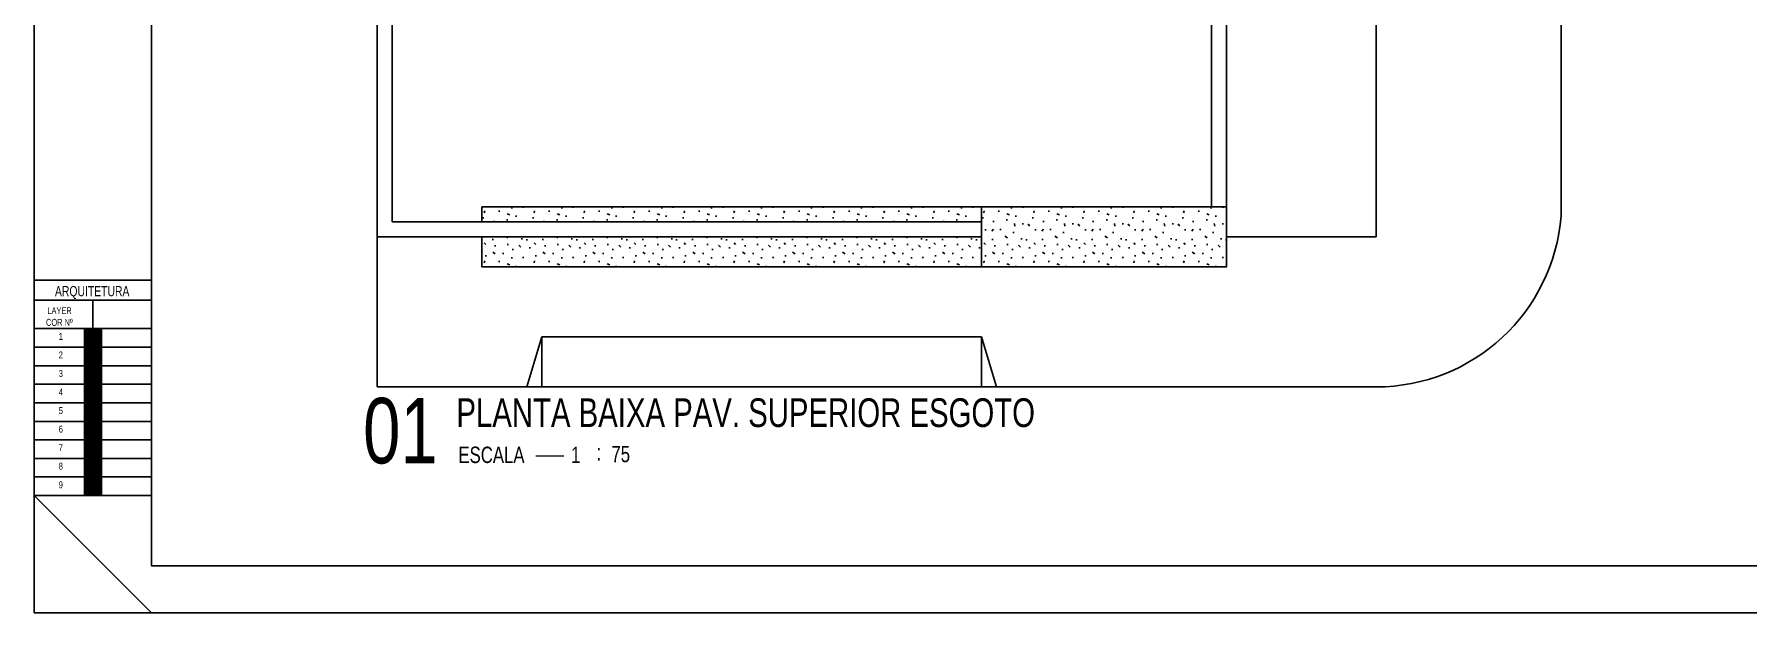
# Model space of a CAD drawing. Header units: millimetres. Extents: x 2502 to 4311, y 2007 to 3121.
# Drawn here: x 2502 to 3188, y 2007 to 2239 of the extents above; entities that cross this region are included whole.
import ezdxf
from ezdxf.enums import TextEntityAlignment as Align

# ---------------------------------------------------------------- set-up
doc = ezdxf.new("R2010")
doc.units = ezdxf.units.MM
doc.header["$LTSCALE"] = 20
doc.header["$MEASUREMENT"] = 0
doc.linetypes.add('CONTINU', pattern=[0])
doc.layers.get('0').update_dxf_attribs({"linetype": 'CONTINUOUS'})
for name, color, linetype in [('A-PEN-08', 8, 'CONTINUOUS'), ('E-txt-g', 3, 'CONTINUOUS'), ('E-TXT-Y', 2, 'CONTINUOUS'), ("PRANCHA - PROJETU'S", 7, 'CONTINUOUS')]:
    doc.layers.add(name, color=color, linetype=linetype)
doc.layers.add('E-Txt-W', color=7, linetype='CONTINUOUS', lineweight=20)
doc.styles.add('F2', font='swisscl.ttf')
pattern_1 = [(360, (35600.406, -15166.64), (9e-15, 20), [0, -20]), (360, (35602.806, -15169.84), (9e-15, 20), [0, -20]), (360, (35601.806, -15174.64), (9e-15, 20), [0, -20]), (360, (35608.806, -15179.24), (9e-15, 20), [0, -20]), (360, (35608.206, -15172.04), (9e-15, 20), [0, -20]), (360, (35613.606, -15167.24), (9e-15, 20), [0, -20]), (360, (35606.606, -15165.84), (9e-15, 20), [0, -20]), (360, (35615.006, -15174.04), (9e-15, 20), [0, -20]), (360, (35614.006, -15180.44), (9e-15, 20), [0, -20]), (360, (35599.206, -15183.44), (9e-15, 20), [0, -20]), (360, (35602.806, -15179.44), (9e-15, 20), [0, -20]), (360, (35605.606, -15183.24), (9e-15, 20), [0, -20]), (360, (35617.806, -15170.44), (9e-15, 20), [0, -20]), (360, (35611.406, -15175.44), (9e-15, 20), [0, -20]), (360, (35609.806, -15168.84), (9e-15, 20), [0, -20]), (360, (35613.206, -15170.64), (9e-15, 20), [0, -20]), (360, (35606.006, -15176.04), (9e-15, 20), [0, -20]), (360, (35611.606, -15165.24), (9e-15, 20), [0, -20]), (360, (35617.806, -15177.04), (9e-15, 20), [0, -20]), (360, (35617.206, -15183.04), (9e-15, 20), [0, -20]), (75.9638, (35602.206, -15172.6393), (-19.99996115, -60.0000109), [0.82462, -81.6375]), (329.0362, (35605.606, -15168.4393), (-59.99996045, 40.00004967), [1.1662, -115.45284]), (338.1986, (35611.406, -15173.0393), (60.00000546, -19.9999982), [1.07704, -106.62626]), (149.0362, (35611.606, -15182.6393), (59.99996045, -40.00004967), [1.1662, -115.45284]), (53.1301, (35605.406, -15180.0393), (40.00000247, 59.99999836), [1, -99]), (315, (35616.006, -15165.639), (20.000006, -1e-14), [1.13138, -27.1529]), (101.3099, (35614.606, -15178.0393), (-19.99995264, 80.00001504), [1.0198, -100.96058]), (323.1301, (35599.806, -15177.2393), (59.99999836, -40.00000247), [1, -99]), (315, (35602.206, -15164.639), (20.000006, -1e-14), [0.84852, -27.43574])]

# ---------------------------------------------------------------- blocks, each defined once
blk = doc.blocks.new('IND_DES')
at = {"layer": 'E-Txt-W', "color": 7}
blk.add_line((0.027, -0.243), (0.198, -0.243), dxfattribs=at)
at = {"layer": 'E-txt-g', "color": 7, "style": 'F2'}
for s, p in [('ESCALA', (-0.446, -0.286)), ('1', (0.243, -0.286)), (':', (0.399, -0.271))]:
    blk.add_text(s, height=0.1, dxfattribs=at).set_placement(p)
blk.add_attdef('ESCALA', (0.49, -0.281), '', height=0.1, dxfattribs=at)
at = {"layer": 'E-Txt-W', "color": 6, "style": 'F2'}
blk.add_attdef('00', text='', height=0.4, dxfattribs=at).set_placement((-0.708, -0.288), align=Align.CENTER)
at = {"layer": 'E-TXT-Y', "color": 7, "style": 'F2'}
for tag, p in [('PROJETO', (-0.456, 0.183)), ('DESENHO', (-0.458, -0.066))]:
    blk.add_attdef(tag, p, '', height=0.175, dxfattribs=at)

msp = doc.modelspace()

# ---------------------------------------------------------------- hatches: boundary and pattern name
at = {"layer": 'A-PEN-08', "linetype": 'Continuous'}
h = msp.add_hatch(dxfattribs=at)
h.set_pattern_fill('STIP2', color=256, scale=20, style=0, pattern_type=2)
h.set_pattern_definition(pattern_1)
h.paths.add_polyline_path([(2681.28, 2157.75), (2681.28, 2145.75), (2863.43, 2145.75), (2863.43, 2157.75)])
h.paths.add_polyline_path([(2681.28, 2169.75), (2681.28, 2163.75), (2863.43, 2163.75), (2863.43, 2169.75)])
h.paths.add_polyline_path([(2863.43, 2157.75), (2863.43, 2145.75), (2881.28, 2145.75), (2881.28, 2157.75)])
h.paths.add_polyline_path([(2863.43, 2169.75), (2863.43, 2163.75), (2881.28, 2163.75), (2881.28, 2169.75)])
h.paths.add_polyline_path([(2881.28, 2169.75), (2881.28, 2145.75), (2979.28, 2145.75), (2979.28, 2169.75)])
h = msp.add_hatch(dxfattribs=at)
h.set_pattern_fill('STIP2', color=256, scale=20, style=0, pattern_type=2)
h.set_pattern_definition(pattern_1)
h.paths.add_polyline_path([(2681.28, 2157.75), (2681.28, 2145.75), (2863.43, 2145.75), (2863.43, 2157.75)])
h.paths.add_polyline_path([(2681.28, 2169.75), (2681.28, 2163.75), (2863.43, 2163.75), (2863.43, 2169.75)])
h.paths.add_polyline_path([(2863.43, 2157.75), (2863.43, 2145.75), (2881.28, 2145.75), (2881.28, 2157.75)])
h.paths.add_polyline_path([(2863.43, 2169.75), (2863.43, 2163.75), (2881.28, 2163.75), (2881.28, 2169.75)])
h.paths.add_polyline_path([(2881.28, 2169.75), (2881.28, 2145.75), (2979.28, 2145.75), (2979.28, 2169.75)])
at = {"layer": "PRANCHA - PROJETU'S"}
h = msp.add_hatch(color=1, dxfattribs=at)
h.set_gradient(color1=(255, 0, 0), color2=(255, 0, 0), tint=1)
h.paths.add_polyline_path([(2529.25, 2121.05), (2521.84, 2121.05), (2521.84, 2113.64), (2529.25, 2113.64)])
h = msp.add_hatch(color=2, dxfattribs=at)
h.set_gradient(color1=(255, 255, 0), color2=(255, 255, 0), tint=1)
h.paths.add_polyline_path([(2529.25, 2106.22), (2529.25, 2113.64), (2521.84, 2113.64), (2521.84, 2106.22)])
h = msp.add_hatch(color=3, dxfattribs=at)
h.set_gradient(color1=(0, 255, 0), color2=(0, 255, 0), tint=1)
h.paths.add_polyline_path([(2529.25, 2106.22), (2521.84, 2106.22), (2521.84, 2098.81), (2529.25, 2098.81)])
h = msp.add_hatch(color=4, dxfattribs=at)
h.set_gradient(color1=(0, 255, 255), color2=(0, 255, 255), tint=1)
h.paths.add_polyline_path([(2529.25, 2098.81), (2521.84, 2098.81), (2521.84, 2091.39), (2529.25, 2091.39)])
h = msp.add_hatch(color=5, dxfattribs=at)
h.set_gradient(color1=(0, 0, 255), color2=(0, 0, 255), tint=1)
h.paths.add_polyline_path([(2529.25, 2091.39), (2521.84, 2091.39), (2521.84, 2083.98), (2529.25, 2083.98)])
h = msp.add_hatch(color=6, dxfattribs=at)
h.set_gradient(color1=(255, 0, 255), color2=(255, 0, 255), tint=1)
h.paths.add_polyline_path([(2529.25, 2083.98), (2521.84, 2083.98), (2521.84, 2076.56), (2529.25, 2076.56)])
h = msp.add_hatch(color=7, dxfattribs=at)
h.set_gradient(color1=(255, 255, 255), tint=1)
h.paths.add_polyline_path([(2529.25, 2076.56), (2521.84, 2076.56), (2521.84, 2069.15), (2529.25, 2069.15)])
h = msp.add_hatch(color=8, dxfattribs=at)
h.set_gradient(color1=(128, 128, 128), color2=(128, 128, 128), tint=1)
h.paths.add_polyline_path([(2529.25, 2069.15), (2521.84, 2069.15), (2521.84, 2061.73), (2529.25, 2061.73)])
h = msp.add_hatch(color=9, dxfattribs=at)
h.set_gradient(color1=(192, 192, 192), color2=(192, 192, 192), tint=1)
h.paths.add_polyline_path([(2529.25, 2061.73), (2521.84, 2061.73), (2521.84, 2054.32), (2529.25, 2054.32)])

# ---------------------------------------------------------------- linework, layer by layer
at = {"color": 2, "linetype": 'Continuous'}
msp.add_line((2548.94, 2007.44), (2502.06, 2054.32), dxfattribs=at)
msp.add_lwpolyline([(2502.06, 2007.44), (4311.08, 2007.44), (4311.08, 3121.19), (2502.06, 3121.19)], close=True, dxfattribs=at)
at = {"color": 1, "linetype": 'Continuous'}
msp.add_lwpolyline([(2548.94, 3102.44), (4292.33, 3102.44), (4292.33, 2026.19), (2548.94, 2026.19)], close=True, dxfattribs=at)
at = {"layer": 'A-PEN-08', "linetype": 'Continuous', "ltscale": 0.35}
for p, q in [((2639.28, 2957.75), (2639.28, 2157.75)), ((2639.28, 2957.75), (2639.28, 2157.75)), ((3113.28, 2957.75), (3113.28, 2166.2)), ((3113.28, 2957.75), (3113.28, 2166.2)), ((2645.28, 2951.75), (2645.28, 2163.75)), ((2645.28, 2951.75), (2645.28, 2163.75)), ((3039.28, 2951.75), (3039.28, 2157.75)), ((3039.28, 2951.75), (3039.28, 2157.75)), ((2973.28, 2269.75), (2973.28, 2169.75)), ((2973.28, 2269.75), (2973.28, 2169.75)), ((2979.28, 2269.75), (2979.28, 2157.75)), ((2979.28, 2269.75), (2979.28, 2157.75)), ((2681.28, 2169.75), (2681.28, 2163.75)), ((2681.28, 2169.75), (2881.28, 2169.75)), ((2681.28, 2169.75), (2681.28, 2163.75)), ((2681.28, 2169.75), (2881.28, 2169.75)), ((2645.28, 2163.75), (2881.28, 2163.75)), ((2645.28, 2163.75), (2881.28, 2163.75)), ((2639.28, 2157.75), (2881.28, 2157.75)), ((2639.28, 2157.75), (2639.28, 2097.75)), ((2639.28, 2157.75), (2881.28, 2157.75)), ((2639.28, 2157.75), (2639.28, 2097.75)), ((2681.28, 2157.75), (2681.28, 2145.75)), ((2681.28, 2157.75), (2681.28, 2145.75)), ((2979.28, 2157.75), (3039.28, 2157.75)), ((2979.28, 2157.75), (3039.28, 2157.75)), ((2681.28, 2145.75), (2881.28, 2145.75)), ((2681.28, 2145.75), (2881.28, 2145.75)), ((2705.28, 2117.75), (2881.28, 2117.75)), ((2705.28, 2117.75), (2881.28, 2117.75)), ((2639.28, 2097.75), (3039.28, 2097.75)), ((2639.28, 2097.75), (3039.28, 2097.75))]:
    msp.add_line(p, q, dxfattribs=at)
at = {"layer": 'A-PEN-08', "linetype": 'CONTINU'}
for p, q in [((2699.28, 2097.75), (2705.28, 2117.75)), ((2699.28, 2097.75), (2705.28, 2117.75)), ((2705.28, 2117.75), (2705.28, 2097.75)), ((2705.28, 2117.75), (2705.28, 2097.75)), ((2881.28, 2117.75), (2881.28, 2097.75)), ((2881.28, 2117.75), (2887.28, 2097.75)), ((2881.28, 2117.75), (2881.28, 2097.75)), ((2881.28, 2117.75), (2887.28, 2097.75))]:
    msp.add_line(p, q, dxfattribs=at)
at = {"layer": 'A-PEN-08', "linetype": 'Continuous', "ltscale": 0.35}
msp.add_lwpolyline([(2881.28, 2145.75), (2881.28, 2169.75), (2979.28, 2169.75), (2979.28, 2145.75)], close=True, dxfattribs=at)
msp.add_lwpolyline([(2881.28, 2145.75), (2881.28, 2169.75), (2979.28, 2169.75), (2979.28, 2145.75)], close=True, dxfattribs=at)
at = {"layer": 'A-PEN-08', "linetype": 'CONTINU'}
msp.add_arc((3039.28, 2171.97), 74.22, 270, 355.53765, dxfattribs=at)
msp.add_arc((3039.28, 2171.97), 74.22, 270, 355.53765, dxfattribs=at)
at = {"layer": "PRANCHA - PROJETU'S"}
for p, q in [((2549.02, 2140.4), (2502.06, 2140.4)), ((2502.06, 2054.32), (2502.06, 2139.9)), ((2549.02, 2132.49), (2502.06, 2132.49)), ((2549.02, 2132.49), (2502.06, 2132.49)), ((2525.54, 2121.05), (2525.54, 2132.49)), ((2549.02, 2121.05), (2502.06, 2121.05)), ((2549.02, 2113.64), (2502.06, 2113.64)), ((2549.02, 2106.22), (2502.06, 2106.22)), ((2549.02, 2098.81), (2502.06, 2098.81)), ((2549.02, 2091.39), (2502.06, 2091.39)), ((2549.02, 2083.98), (2502.06, 2083.98)), ((2549.02, 2076.56), (2502.06, 2076.56)), ((2549.02, 2069.15), (2502.06, 2069.15)), ((2549.02, 2061.73), (2502.06, 2061.73)), ((2549.02, 2054.32), (2502.06, 2054.32)), ((2549.02, 2054.32), (2502.06, 2054.32)), ((2549.02, 2054.32), (2502.06, 2054.32))]:
    msp.add_line(p, q, dxfattribs=at)

# ---------------------------------------------------------------- block references
at = {"layer": 'A-PEN-08'}
ref = msp.add_blockref('IND_DES', (2701.05, 2086.03), dxfattribs=dict(at, xscale=65.44960527631709, yscale=65.44960527631709, zscale=65.44960527631709))
ref.add_attrib('00', '01', dxfattribs={"layer": 'E-Txt-W', "height": 26.18, "style": 'F2'}).set_placement((2648.63, 2067.18), align=Align.CENTER)
ref.add_attrib('DESENHO', 'PLANTA BAIXA PAV. SUPERIOR ESGOTO', (2671.06, 2081.72), dxfattribs={"layer": 'E-TXT-Y', "color": 2, "height": 11.4537, "style": 'F2'})
ref.add_attrib('ESCALA', '75', (2733.11, 2067.63), dxfattribs={"layer": 'E-txt-g', "color": 7, "height": 6.545, "style": 'F2'})
ref = msp.add_blockref('IND_DES', (2701.05, 2086.03), dxfattribs=dict(at, xscale=65.44960527631709, yscale=65.44960527631709, zscale=65.44960527631709))
ref.add_attrib('00', '01', dxfattribs={"layer": 'E-Txt-W', "height": 26.18, "style": 'F2'}).set_placement((2648.63, 2067.18), align=Align.CENTER)
ref.add_attrib('DESENHO', 'PLANTA BAIXA PAV. SUPERIOR ESGOTO', (2671.06, 2081.72), dxfattribs={"layer": 'E-TXT-Y', "color": 2, "height": 11.4537, "style": 'F2'})
ref.add_attrib('ESCALA', '75', (2733.11, 2067.63), dxfattribs={"layer": 'E-txt-g', "color": 7, "height": 6.545, "style": 'F2'})

# ---------------------------------------------------------------- texts
at = {"layer": "PRANCHA - PROJETU'S", "color": 2, "style": 'F2'}
msp.add_text('ARQUITETURA', height=4.0586, dxfattribs=at).set_placement((2510.34, 2138.09), align=Align.TOP_LEFT)
at = {"layer": "PRANCHA - PROJETU'S", "style": 'F2'}
for s, p in [('LAYER', (2507.31, 2129.64)), ('COR Nº', (2506.77, 2124.96)), ('1', (2511.87, 2119.33)), ('2', (2511.87, 2111.92)), ('3', (2511.87, 2104.5)), ('4', (2511.87, 2097.09)), ('5', (2511.87, 2089.67)), ('6', (2511.87, 2082.26)), ('7', (2511.87, 2074.84)), ('8', (2511.87, 2067.43)), ('9', (2511.87, 2060.01))]:
    msp.add_text(s, height=2.77, dxfattribs=at).set_placement(p, align=Align.TOP_LEFT)

doc.saveas('drawing.dxf')
